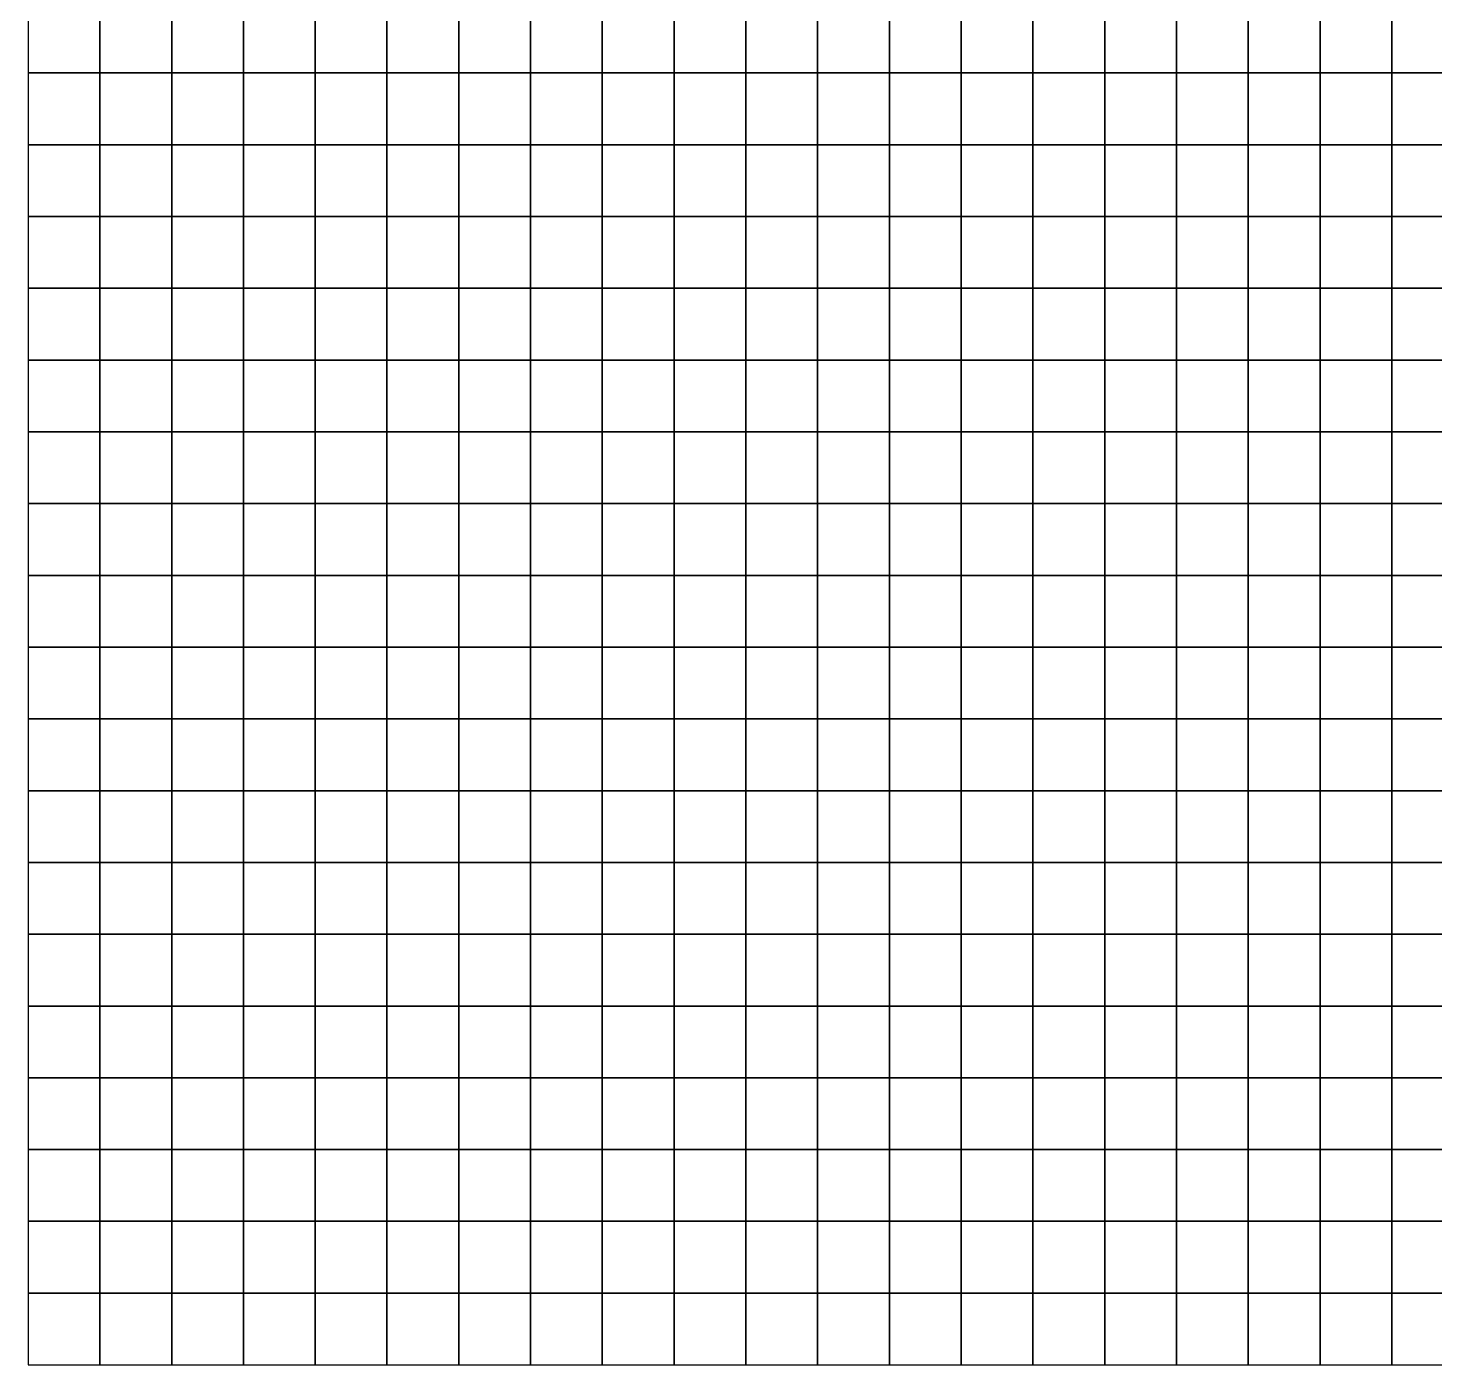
# Model space of a CAD drawing. Header units: metres. Extents: x 100 to 500, y 0 to 760.
# Drawn here: x 100 to 296, y 0 to 186.2 of the extents above; entities that cross this region are included whole.
import ezdxf

# ---------------------------------------------------------------- set-up
doc = ezdxf.new("R2010")
doc.units = ezdxf.units.M

msp = doc.modelspace()

# ---------------------------------------------------------------- linework, layer by layer
at = {"layer": 'C1'}
for points in [[(100, 180, -58.24), (110, 180, -56.11), (110, 190, -57.27), (100, 190, -59.23)], [(110, 180, -56.11), (120, 180, -53.27), (120, 190, -54.66), (110, 190, -57.27)], [(120, 180, -53.27), (130, 180, -49.7), (130, 190, -51.38), (120, 190, -54.66)], [(130, 180, -49.7), (140, 180, -46.74), (140, 190, -48.65), (130, 190, -51.38)], [(140, 180, -46.74), (150, 180, -44.39), (150, 190, -46.46), (140, 190, -48.65)], [(150, 180, -44.39), (160, 180, -42.65), (160, 190, -44.83), (150, 190, -46.46)], [(160, 180, -42.65), (170, 180, -41.52), (170, 190, -43.74), (160, 190, -44.83)], [(170, 180, -41.52), (180, 180, -41.01), (180, 190, -43.21), (170, 190, -43.74)], [(180, 180, -41.01), (190, 180, -40.18), (190, 190, -42.25), (180, 190, -43.21)], [(190, 180, -40.18), (200, 180, -39.04), (200, 190, -40.88), (190, 190, -42.25)], [(200, 180, -39.04), (210, 180, -37.61), (210, 190, -39.1), (200, 190, -40.88)], [(210, 180, -37.61), (220, 180, -35.86), (220, 190, -36.91), (210, 190, -39.1)], [(220, 180, -35.86), (230, 180, -33.81), (230, 190, -34.29), (220, 190, -36.91)], [(230, 180, -33.81), (240, 180, -32.77), (240, 190, -32.88), (230, 190, -34.29)], [(240, 180, -32.77), (250, 180, -32.73), (250, 190, -32.66), (240, 190, -32.88)], [(250, 180, -32.73), (260, 180, -33.67), (260, 190, -33.6), (250, 190, -32.66)], [(260, 180, -33.67), (270, 180, -35.6), (270, 190, -35.71), (260, 190, -33.6)], [(270, 180, -35.6), (280, 180, -38.52), (280, 190, -39.02), (270, 190, -35.71)], [(280, 180, -38.52), (290, 180, -40.63), (290, 190, -41.46), (280, 190, -39.02)], [(290, 180, -40.63), (300, 180, -41.93), (300, 190, -43.05), (290, 190, -41.46)], [(100, 170, -57.63), (110, 170, -55.28), (110, 180, -56.11), (100, 180, -58.24)], [(110, 170, -55.28), (120, 170, -52.14), (120, 180, -53.27), (110, 180, -56.11)], [(120, 170, -52.14), (130, 170, -48.2), (130, 180, -49.7), (120, 180, -53.27)], [(130, 170, -48.2), (140, 170, -44.94), (140, 180, -46.74), (130, 180, -49.7)], [(140, 170, -44.94), (150, 170, -42.37), (150, 180, -44.39), (140, 180, -46.74)], [(150, 170, -42.37), (160, 170, -40.5), (160, 180, -42.65), (150, 180, -44.39)], [(160, 170, -40.5), (170, 170, -39.32), (170, 180, -41.52), (160, 180, -42.65)], [(170, 170, -39.32), (180, 170, -38.83), (180, 180, -41.01), (170, 180, -41.52)], [(180, 170, -38.83), (190, 170, -38.15), (190, 180, -40.18), (180, 180, -41.01)], [(190, 170, -38.15), (200, 170, -37.28), (200, 180, -39.04), (190, 180, -40.18)], [(200, 170, -37.28), (210, 170, -36.23), (210, 180, -37.61), (200, 180, -39.04)], [(210, 170, -36.23), (220, 170, -34.99), (220, 180, -35.86), (210, 180, -37.61)], [(220, 170, -34.99), (230, 170, -33.56), (230, 180, -33.81), (220, 180, -35.86)], [(230, 170, -33.56), (240, 170, -32.91), (240, 180, -32.77), (230, 180, -33.81)], [(240, 170, -32.91), (250, 170, -33.03), (250, 180, -32.73), (240, 180, -32.77)], [(250, 170, -33.03), (260, 170, -33.9), (260, 180, -33.67), (250, 180, -32.73)], [(260, 170, -33.9), (270, 170, -35.54), (270, 180, -35.6), (260, 180, -33.67)], [(270, 170, -35.54), (280, 170, -37.95), (280, 180, -38.52), (270, 180, -35.6)], [(280, 170, -37.95), (290, 170, -39.65), (290, 180, -40.63), (280, 180, -38.52)], [(290, 170, -39.65), (300, 170, -40.65), (300, 180, -41.93), (290, 180, -40.63)], [(100, 160, -57.27), (110, 160, -54.66), (110, 170, -55.28), (100, 170, -57.63)], [(110, 160, -54.66), (120, 160, -51.16), (120, 170, -52.14), (110, 170, -55.28)], [(120, 160, -51.16), (130, 160, -46.79), (130, 170, -48.2), (120, 170, -52.14)], [(130, 160, -46.79), (140, 160, -43.2), (140, 170, -44.94), (130, 170, -48.2)], [(140, 160, -43.2), (150, 160, -40.41), (150, 170, -42.37), (140, 170, -44.94)], [(150, 160, -40.41), (160, 160, -38.42), (160, 170, -40.5), (150, 170, -42.37)], [(160, 160, -38.42), (170, 160, -37.23), (170, 170, -39.32), (160, 170, -40.5)], [(170, 160, -37.23), (180, 160, -36.83), (180, 170, -38.83), (170, 170, -39.32)], [(180, 160, -36.83), (190, 160, -36.34), (190, 170, -38.15), (180, 170, -38.83)], [(190, 160, -36.34), (200, 160, -35.74), (200, 170, -37.28), (190, 170, -38.15)], [(200, 160, -35.74), (210, 160, -35.04), (210, 170, -36.23), (200, 170, -37.28)], [(210, 160, -35.04), (220, 160, -34.23), (220, 170, -34.99), (210, 170, -36.23)], [(220, 160, -34.23), (230, 160, -33.31), (230, 170, -33.56), (220, 170, -34.99)], [(230, 160, -33.31), (240, 160, -32.96), (240, 170, -32.91), (230, 170, -33.56)], [(240, 160, -32.96), (250, 160, -33.16), (250, 170, -33.03), (240, 170, -32.91)], [(250, 160, -33.16), (260, 160, -33.92), (260, 170, -33.9), (250, 170, -33.03)], [(260, 160, -33.92), (270, 160, -35.22), (270, 170, -35.54), (260, 170, -33.9)], [(270, 160, -35.22), (280, 160, -37.1), (280, 170, -37.95), (270, 170, -35.54)], [(280, 160, -37.1), (290, 160, -38.4), (290, 170, -39.65), (280, 170, -37.95)], [(290, 160, -38.4), (300, 160, -39.15), (300, 170, -40.65), (290, 170, -39.65)], [(100, 150, -56.95), (110, 150, -54.07), (110, 160, -54.66), (100, 160, -57.27)], [(110, 150, -54.07), (120, 150, -50.22), (120, 160, -51.16), (110, 160, -54.66)], [(120, 150, -50.22), (130, 150, -45.41), (130, 160, -46.79), (120, 160, -51.16)], [(130, 150, -45.41), (140, 150, -41.51), (140, 160, -43.2), (130, 160, -46.79)], [(140, 150, -41.51), (150, 150, -38.53), (150, 160, -40.41), (140, 160, -43.2)], [(150, 150, -38.53), (160, 150, -36.49), (160, 160, -38.42), (150, 160, -40.41)], [(160, 150, -36.49), (170, 150, -35.38), (170, 160, -37.23), (160, 160, -38.42)], [(170, 150, -35.38), (180, 150, -35.18), (180, 160, -36.83), (170, 160, -37.23)], [(180, 150, -35.18), (190, 150, -34.9), (190, 160, -36.34), (180, 160, -36.83)], [(190, 150, -34.9), (200, 150, -34.53), (200, 160, -35.74), (190, 160, -36.34)], [(200, 150, -34.53), (210, 150, -34.07), (210, 160, -35.04), (200, 160, -35.74)], [(210, 150, -34.07), (220, 150, -33.52), (220, 160, -34.23), (210, 160, -35.04)], [(220, 150, -33.52), (230, 150, -32.9), (230, 160, -33.31), (220, 160, -34.23)], [(230, 150, -32.9), (240, 150, -32.71), (240, 160, -32.96), (230, 160, -33.31)], [(240, 150, -32.71), (250, 150, -32.94), (250, 160, -33.16), (240, 160, -32.96)], [(250, 150, -32.94), (260, 150, -33.59), (260, 160, -33.92), (250, 160, -33.16)], [(260, 150, -33.59), (270, 150, -34.68), (270, 160, -35.22), (260, 160, -33.92)], [(270, 150, -34.68), (280, 150, -36.18), (280, 160, -37.1), (270, 160, -35.22)], [(280, 150, -36.18), (290, 150, -37.22), (290, 160, -38.4), (280, 160, -37.1)], [(290, 150, -37.22), (300, 150, -37.81), (300, 160, -39.15), (290, 160, -38.4)], [(100, 140, -56.66), (110, 140, -53.55), (110, 150, -54.07), (100, 150, -56.95)], [(110, 140, -53.55), (120, 140, -49.4), (120, 150, -50.22), (110, 150, -54.07)], [(120, 140, -49.4), (130, 140, -44.21), (130, 150, -45.41), (120, 150, -50.22)], [(130, 140, -44.21), (140, 140, -40.06), (140, 150, -41.51), (130, 150, -45.41)], [(140, 140, -40.06), (150, 140, -36.98), (150, 150, -38.53), (140, 150, -41.51)], [(150, 140, -36.98), (160, 140, -34.95), (160, 150, -36.49), (150, 150, -38.53)], [(160, 140, -34.95), (170, 140, -33.99), (170, 150, -35.38), (160, 150, -36.49)], [(170, 140, -33.99), (180, 140, -34.07), (180, 150, -35.18), (170, 150, -35.38)], [(180, 140, -34.07), (190, 140, -34.02), (190, 150, -34.9), (180, 150, -35.18)], [(190, 140, -34.02), (200, 140, -33.84), (200, 150, -34.53), (190, 150, -34.9)], [(200, 140, -33.84), (210, 140, -33.53), (210, 150, -34.07), (200, 150, -34.53)], [(210, 140, -33.53), (220, 140, -33.08), (220, 150, -33.52), (210, 150, -34.07)], [(220, 140, -33.08), (230, 140, -32.51), (230, 150, -32.9), (220, 150, -33.52)], [(230, 140, -32.51), (240, 140, -32.34), (240, 150, -32.71), (230, 150, -32.9)], [(240, 140, -32.34), (250, 140, -32.56), (250, 150, -32.94), (240, 150, -32.71)], [(250, 140, -32.56), (260, 140, -33.18), (260, 150, -33.59), (250, 150, -32.94)], [(260, 140, -33.18), (270, 140, -34.2), (270, 150, -34.68), (260, 150, -33.59)], [(270, 140, -34.2), (280, 140, -35.6), (280, 150, -36.18), (270, 150, -34.68)], [(280, 140, -35.6), (290, 140, -36.56), (290, 150, -37.22), (280, 150, -36.18)], [(290, 140, -36.56), (300, 140, -37.07), (300, 150, -37.81), (290, 150, -37.22)], [(100, 130, -56.29), (110, 130, -53.03), (110, 140, -53.55), (100, 140, -56.66)], [(110, 130, -53.03), (120, 130, -48.68), (120, 140, -49.4), (110, 140, -53.55)], [(120, 130, -48.68), (130, 130, -43.25), (130, 140, -44.21), (120, 140, -49.4)], [(130, 130, -43.25), (140, 130, -38.97), (140, 140, -40.06), (130, 140, -44.21)], [(140, 130, -38.97), (150, 130, -35.85), (150, 140, -36.98), (140, 140, -40.06)], [(150, 130, -35.85), (160, 130, -33.9), (160, 140, -34.95), (150, 140, -36.98)], [(160, 130, -33.9), (170, 130, -33.12), (170, 140, -33.99), (160, 140, -34.95)], [(170, 130, -33.12), (180, 130, -33.48), (180, 140, -34.07), (170, 140, -33.99)], [(180, 130, -33.48), (190, 130, -33.63), (190, 140, -34.02), (180, 140, -34.07)], [(190, 130, -33.63), (200, 130, -33.57), (200, 140, -33.84), (190, 140, -34.02)], [(200, 130, -33.57), (210, 130, -33.29), (210, 140, -33.53), (200, 140, -33.84)], [(210, 130, -33.29), (220, 130, -32.8), (220, 140, -33.08), (210, 140, -33.53)], [(220, 130, -32.8), (230, 130, -32.1), (230, 140, -32.51), (220, 140, -33.08)], [(230, 130, -32.1), (240, 130, -31.85), (240, 140, -32.34), (230, 140, -32.51)], [(240, 130, -31.85), (250, 130, -32.04), (250, 140, -32.56), (240, 140, -32.34)], [(250, 130, -32.04), (260, 130, -32.69), (260, 140, -33.18), (250, 140, -32.56)], [(260, 130, -32.69), (270, 130, -33.79), (270, 140, -34.2), (260, 140, -33.18)], [(270, 130, -33.79), (280, 130, -35.32), (280, 140, -35.6), (270, 140, -34.2)], [(280, 130, -35.32), (290, 130, -36.34), (290, 140, -36.56), (280, 140, -35.6)], [(290, 130, -36.34), (300, 130, -36.83), (300, 140, -37.07), (290, 140, -36.56)], [(100, 120, -55.6), (110, 120, -52.31), (110, 130, -53.03), (100, 130, -56.29)], [(110, 120, -52.31), (120, 120, -47.92), (120, 130, -48.68), (110, 130, -53.03)], [(120, 120, -47.92), (130, 120, -42.43), (130, 130, -43.25), (120, 130, -48.68)], [(130, 120, -42.43), (140, 120, -38.17), (140, 130, -38.97), (130, 130, -43.25)], [(140, 120, -38.17), (150, 120, -35.12), (150, 130, -35.85), (140, 130, -38.97)], [(150, 120, -35.12), (160, 120, -33.29), (160, 130, -33.9), (150, 130, -35.85)], [(160, 120, -33.29), (170, 120, -32.69), (170, 130, -33.12), (160, 130, -33.9)], [(170, 120, -32.69), (180, 120, -33.29), (180, 130, -33.48), (170, 130, -33.12)], [(180, 120, -33.29), (190, 120, -33.57), (190, 130, -33.63), (180, 130, -33.48)], [(190, 120, -33.57), (200, 120, -33.53), (200, 130, -33.57), (190, 130, -33.63)], [(200, 120, -33.53), (210, 120, -33.17), (210, 130, -33.29), (200, 130, -33.57)], [(210, 120, -33.17), (220, 120, -32.49), (220, 130, -32.8), (210, 130, -33.29)], [(220, 120, -32.49), (230, 120, -31.5), (230, 130, -32.1), (220, 130, -32.8)], [(230, 120, -31.5), (240, 120, -31.09), (240, 130, -31.85), (230, 130, -32.1)], [(240, 120, -31.09), (250, 120, -31.26), (250, 130, -32.04), (240, 130, -31.85)], [(250, 120, -31.26), (260, 120, -32.01), (260, 130, -32.69), (250, 130, -32.04)], [(260, 120, -32.01), (270, 120, -33.34), (270, 130, -33.79), (260, 130, -32.69)], [(270, 120, -33.34), (280, 120, -35.24), (280, 130, -35.32), (270, 130, -33.79)], [(280, 120, -35.24), (290, 120, -36.45), (290, 130, -36.34), (280, 130, -35.32)], [(290, 120, -36.45), (300, 120, -36.98), (300, 130, -36.83), (290, 130, -36.34)], [(100, 110, -54.9), (110, 110, -51.65), (110, 120, -52.31), (100, 120, -55.6)], [(110, 110, -51.65), (120, 110, -47.3), (120, 120, -47.92), (110, 120, -52.31)], [(120, 110, -47.3), (130, 110, -41.87), (130, 120, -42.43), (120, 120, -47.92)], [(130, 110, -41.87), (140, 110, -37.66), (140, 120, -38.17), (130, 120, -42.43)], [(140, 110, -37.66), (150, 110, -34.68), (150, 120, -35.12), (140, 120, -38.17)], [(150, 110, -34.68), (160, 110, -32.92), (160, 120, -33.29), (150, 120, -35.12)], [(160, 110, -32.92), (170, 110, -32.39), (170, 120, -32.69), (160, 120, -33.29)], [(170, 110, -32.39), (180, 110, -33.08), (180, 120, -33.29), (170, 120, -32.69)], [(180, 110, -33.08), (190, 110, -33.37), (190, 120, -33.57), (180, 120, -33.29)], [(190, 110, -33.37), (200, 110, -33.27), (200, 120, -33.53), (190, 120, -33.57)], [(200, 110, -33.27), (210, 110, -32.79), (210, 120, -33.17), (200, 120, -33.53)], [(210, 110, -32.79), (220, 110, -31.91), (220, 120, -32.49), (210, 120, -33.17)], [(220, 110, -31.91), (230, 110, -30.65), (230, 120, -31.5), (220, 120, -32.49)], [(230, 110, -30.65), (240, 110, -30.12), (240, 120, -31.09), (230, 120, -31.5)], [(240, 110, -30.12), (250, 110, -30.31), (250, 120, -31.26), (240, 120, -31.09)], [(250, 110, -30.31), (260, 110, -31.23), (260, 120, -32.01), (250, 120, -31.26)], [(260, 110, -31.23), (270, 110, -32.88), (270, 120, -33.34), (260, 120, -32.01)], [(270, 110, -32.88), (280, 110, -35.25), (280, 120, -35.24), (270, 120, -33.34)], [(280, 110, -35.25), (290, 110, -36.73), (290, 120, -36.45), (280, 120, -35.24)], [(290, 110, -36.73), (300, 110, -37.3), (300, 120, -36.98), (290, 120, -36.45)], [(100, 100, -54.09), (110, 100, -50.91), (110, 110, -51.65), (100, 110, -54.9)], [(110, 100, -50.91), (120, 100, -46.67), (120, 110, -47.3), (110, 110, -51.65)], [(120, 100, -46.67), (130, 100, -41.36), (130, 110, -41.87), (120, 110, -47.3)], [(130, 100, -41.36), (140, 100, -37.25), (140, 110, -37.66), (130, 110, -41.87)], [(140, 100, -37.25), (150, 100, -34.31), (150, 110, -34.68), (140, 110, -37.66)], [(150, 100, -34.31), (160, 100, -32.56), (160, 110, -32.92), (150, 110, -34.68)], [(160, 100, -32.56), (170, 100, -31.98), (170, 110, -32.39), (160, 110, -32.92)], [(170, 100, -31.98), (180, 100, -32.59), (180, 110, -33.08), (170, 110, -32.39)], [(180, 100, -32.59), (190, 100, -32.79), (190, 110, -33.37), (180, 110, -33.08)], [(190, 100, -32.79), (200, 100, -32.58), (200, 110, -33.27), (190, 110, -33.37)], [(200, 100, -32.58), (210, 100, -31.98), (210, 110, -32.79), (200, 110, -33.27)], [(210, 100, -31.98), (220, 100, -30.97), (220, 110, -31.91), (210, 110, -32.79)], [(220, 100, -30.97), (230, 100, -29.56), (230, 110, -30.65), (220, 110, -31.91)], [(230, 100, -29.56), (240, 100, -28.99), (240, 110, -30.12), (230, 110, -30.65)], [(240, 100, -28.99), (250, 100, -29.16), (250, 110, -30.31), (240, 110, -30.12)], [(250, 100, -29.16), (260, 100, -30.03), (260, 110, -31.23), (250, 110, -30.31)], [(260, 100, -30.03), (270, 100, -31.58), (270, 110, -32.88), (260, 110, -31.23)], [(270, 100, -31.58), (280, 100, -33.83), (280, 110, -35.25), (270, 110, -32.88)], [(280, 100, -33.83), (290, 100, -35.12), (290, 110, -36.73), (280, 110, -35.25)], [(290, 100, -35.12), (300, 100, -35.54), (300, 110, -37.3), (290, 110, -36.73)], [(100, 90, -48.61), (110, 90, -46.66), (110, 100, -50.91), (100, 100, -54.09)], [(110, 90, -46.66), (120, 90, -43.67), (120, 100, -46.67), (110, 100, -50.91)], [(120, 90, -43.67), (130, 90, -39.65), (130, 100, -41.36), (120, 100, -46.67)], [(130, 90, -39.65), (140, 90, -36.53), (140, 100, -37.25), (130, 100, -41.36)], [(140, 90, -36.53), (150, 90, -33.62), (150, 100, -34.31), (140, 100, -37.25)], [(150, 90, -33.62), (160, 90, -31.83), (160, 100, -32.56), (150, 100, -34.31)], [(160, 90, -31.83), (170, 90, -31.15), (170, 100, -31.98), (160, 100, -32.56)], [(170, 90, -31.15), (180, 90, -31.6), (180, 100, -32.59), (170, 100, -31.98)], [(180, 90, -31.6), (190, 90, -31.66), (190, 100, -32.79), (180, 100, -32.59)], [(190, 90, -31.66), (200, 90, -31.35), (200, 100, -32.58), (190, 100, -32.79)], [(200, 90, -31.35), (210, 90, -30.66), (210, 100, -31.98), (200, 100, -32.58)], [(210, 90, -30.66), (220, 90, -29.62), (220, 100, -30.97), (210, 100, -31.98)], [(220, 90, -29.62), (230, 90, -28.25), (230, 100, -29.56), (220, 100, -30.97)], [(230, 90, -28.25), (240, 90, -27.66), (240, 100, -28.99), (230, 100, -29.56)], [(240, 90, -27.66), (250, 90, -27.74), (250, 100, -29.16), (240, 100, -28.99)], [(250, 90, -27.74), (260, 90, -28.45), (260, 100, -30.03), (250, 100, -29.16)], [(260, 90, -28.45), (270, 90, -29.77), (270, 100, -31.58), (260, 100, -30.03)], [(270, 90, -29.77), (280, 90, -31.65), (280, 100, -33.83), (270, 100, -31.58)], [(280, 90, -31.65), (290, 90, -32.71), (290, 100, -35.12), (280, 100, -33.83)], [(290, 90, -32.71), (300, 90, -33.02), (300, 100, -35.54), (290, 100, -35.12)], [(100, 80, -42.44), (110, 80, -41.22), (110, 90, -46.66), (100, 90, -48.61)], [(110, 80, -41.22), (120, 80, -39.42), (120, 90, -43.67), (110, 90, -46.66)], [(120, 80, -39.42), (130, 80, -36.6), (130, 90, -39.65), (120, 90, -43.67)], [(130, 80, -36.6), (140, 80, -34.39), (140, 90, -36.53), (130, 90, -39.65)], [(140, 80, -34.39), (150, 80, -32.11), (150, 90, -33.62), (140, 90, -36.53)], [(150, 80, -32.11), (160, 80, -30.67), (160, 90, -31.83), (150, 90, -33.62)], [(160, 80, -30.67), (170, 80, -29.86), (170, 90, -31.15), (160, 90, -31.83)], [(170, 80, -29.86), (180, 80, -30.13), (180, 90, -31.6), (170, 90, -31.15)], [(180, 80, -30.13), (190, 80, -30.05), (190, 90, -31.66), (180, 90, -31.6)], [(190, 80, -30.05), (200, 80, -29.66), (200, 90, -31.35), (190, 90, -31.66)], [(200, 80, -29.66), (210, 80, -28.99), (210, 90, -30.66), (200, 90, -31.35)], [(210, 80, -28.99), (220, 80, -28.07), (220, 90, -29.62), (210, 90, -30.66)], [(220, 80, -28.07), (230, 80, -26.92), (230, 90, -28.25), (220, 90, -29.62)], [(230, 80, -26.92), (240, 80, -26.44), (240, 90, -27.66), (230, 90, -28.25)], [(240, 80, -26.44), (250, 80, -26.53), (250, 90, -27.74), (240, 90, -27.66)], [(250, 80, -26.53), (260, 80, -27.07), (260, 90, -28.45), (250, 90, -27.74)], [(260, 80, -27.07), (270, 80, -28.06), (270, 90, -29.77), (260, 90, -28.45)], [(270, 80, -28.06), (280, 80, -29.46), (280, 90, -31.65), (270, 90, -29.77)], [(280, 80, -29.46), (290, 80, -30.58), (290, 90, -32.71), (280, 90, -31.65)], [(290, 80, -30.58), (300, 80, -31.3), (300, 90, -33.02), (290, 90, -32.71)], [(100, 70, -36.31), (110, 70, -35.78), (110, 80, -41.22), (100, 80, -42.44)], [(110, 70, -35.78), (120, 70, -34.9), (120, 80, -39.42), (110, 80, -41.22)], [(120, 70, -34.9), (130, 70, -33.17), (130, 80, -36.6), (120, 80, -39.42)], [(130, 70, -33.17), (140, 70, -31.78), (140, 80, -34.39), (130, 80, -36.6)], [(140, 70, -31.78), (150, 70, -30.07), (150, 80, -32.11), (140, 80, -34.39)], [(150, 70, -30.07), (160, 70, -28.94), (160, 80, -30.67), (150, 80, -32.11)], [(160, 70, -28.94), (170, 70, -28.19), (170, 80, -29.86), (160, 80, -30.67)], [(170, 70, -28.19), (180, 70, -28.32), (180, 80, -30.13), (170, 80, -29.86)], [(180, 70, -28.32), (190, 70, -28.41), (190, 80, -30.05), (180, 80, -30.13)], [(190, 70, -28.41), (200, 70, -28.29), (200, 80, -29.66), (190, 80, -30.05)], [(200, 70, -28.29), (210, 70, -28.02), (210, 80, -28.99), (200, 80, -29.66)], [(210, 70, -28.02), (220, 70, -27.61), (220, 80, -28.07), (210, 80, -28.99)], [(220, 70, -27.61), (230, 70, -27.09), (230, 80, -26.92), (220, 80, -28.07)], [(230, 70, -27.09), (240, 70, -26.87), (240, 80, -26.44), (230, 80, -26.92)], [(240, 70, -26.87), (250, 70, -27.03), (250, 80, -26.53), (240, 80, -26.44)], [(250, 70, -27.03), (260, 70, -27.48), (260, 80, -27.07), (250, 80, -26.53)], [(260, 70, -27.48), (270, 70, -28.17), (270, 80, -28.06), (260, 80, -27.07)], [(270, 70, -28.17), (280, 70, -29.1), (280, 80, -29.46), (270, 80, -28.06)], [(280, 70, -29.1), (290, 70, -29.97), (290, 80, -30.58), (280, 80, -29.46)], [(290, 70, -29.97), (300, 70, -30.69), (300, 80, -31.3), (290, 80, -30.58)], [(100, 60, -30.04), (110, 60, -30.19), (110, 70, -35.78), (100, 70, -36.31)], [(110, 60, -30.19), (120, 60, -30.23), (120, 70, -34.9), (110, 70, -35.78)], [(120, 60, -30.23), (130, 60, -29.63), (130, 70, -33.17), (120, 70, -34.9)], [(130, 60, -29.63), (140, 60, -29.17), (140, 70, -31.78), (130, 70, -33.17)], [(140, 60, -29.17), (150, 60, -28.16), (150, 70, -30.07), (140, 70, -31.78)], [(150, 60, -28.16), (160, 60, -27.53), (160, 70, -28.94), (150, 70, -30.07)], [(160, 60, -27.53), (170, 60, -27.05), (170, 70, -28.19), (160, 70, -28.94)], [(170, 60, -27.05), (180, 60, -27.25), (180, 70, -28.32), (170, 70, -28.19)], [(180, 60, -27.25), (190, 60, -27.47), (190, 70, -28.41), (180, 70, -28.32)], [(190, 60, -27.47), (200, 60, -27.56), (200, 70, -28.29), (190, 70, -28.41)], [(200, 60, -27.56), (210, 60, -27.56), (210, 70, -28.02), (200, 70, -28.29)], [(210, 60, -27.56), (220, 60, -27.49), (220, 70, -27.61), (210, 70, -28.02)], [(220, 60, -27.49), (230, 60, -27.39), (230, 70, -27.09), (220, 70, -27.61)], [(230, 60, -27.39), (240, 60, -27.41), (240, 70, -26.87), (230, 70, -27.09)], [(240, 60, -27.41), (250, 60, -27.61), (250, 70, -27.03), (240, 70, -26.87)], [(250, 60, -27.61), (260, 60, -27.91), (260, 70, -27.48), (250, 70, -27.03)], [(260, 60, -27.91), (270, 60, -28.28), (270, 70, -28.17), (260, 70, -27.48)], [(270, 60, -28.28), (280, 60, -28.68), (280, 70, -29.1), (270, 70, -28.17)], [(280, 60, -28.68), (290, 60, -29.29), (290, 70, -29.97), (280, 70, -29.1)], [(290, 60, -29.29), (300, 60, -30), (300, 70, -30.69), (290, 70, -29.97)], [(100, 50, -23.84), (110, 50, -24.67), (110, 60, -30.19), (100, 60, -30.04)], [(110, 50, -24.67), (120, 50, -25.6), (120, 60, -30.23), (110, 60, -30.19)], [(120, 50, -25.6), (130, 50, -26.12), (130, 60, -29.63), (120, 60, -30.23)], [(130, 50, -26.12), (140, 50, -26.58), (140, 60, -29.17), (130, 60, -29.63)], [(140, 50, -26.58), (150, 50, -26.29), (150, 60, -28.16), (140, 60, -29.17)], [(150, 50, -26.29), (160, 50, -26.17), (160, 60, -27.53), (150, 60, -28.16)], [(160, 50, -26.17), (170, 50, -26.01), (170, 60, -27.05), (160, 60, -27.53)], [(170, 50, -26.01), (180, 50, -26.31), (180, 60, -27.25), (170, 60, -27.05)], [(180, 50, -26.31), (190, 50, -26.7), (190, 60, -27.47), (180, 60, -27.25)], [(190, 50, -26.7), (200, 50, -27.01), (200, 60, -27.56), (190, 60, -27.47)], [(200, 50, -27.01), (210, 50, -27.29), (210, 60, -27.56), (200, 60, -27.56)], [(210, 50, -27.29), (220, 50, -27.55), (220, 60, -27.49), (210, 60, -27.56)], [(220, 50, -27.55), (230, 50, -27.84), (230, 60, -27.39), (220, 60, -27.49)], [(230, 50, -27.84), (240, 50, -28.07), (240, 60, -27.41), (230, 60, -27.39)], [(240, 50, -28.07), (250, 50, -28.39), (250, 60, -27.61), (240, 60, -27.41)], [(250, 50, -28.39), (260, 50, -28.76), (260, 60, -27.91), (250, 60, -27.61)], [(260, 50, -28.76), (270, 50, -29.17), (270, 60, -28.28), (260, 60, -27.91)], [(270, 50, -29.17), (280, 50, -29.57), (280, 60, -28.68), (270, 60, -28.28)], [(280, 50, -29.57), (290, 50, -30.32), (290, 60, -29.29), (280, 60, -28.68)], [(290, 50, -30.32), (300, 50, -31.23), (300, 60, -30), (290, 60, -29.29)], [(100, 40, -22.12), (110, 40, -22.5), (110, 50, -24.67), (100, 50, -23.84)], [(110, 40, -22.5), (120, 40, -23.2), (120, 50, -25.6), (110, 50, -24.67)], [(120, 40, -23.2), (130, 40, -23.72), (130, 50, -26.12), (120, 50, -25.6)], [(130, 40, -23.72), (140, 40, -24.2), (140, 50, -26.58), (130, 50, -26.12)], [(140, 40, -24.2), (150, 40, -24.64), (150, 50, -26.29), (140, 50, -26.58)], [(150, 40, -24.64), (160, 40, -25.03), (160, 50, -26.17), (150, 50, -26.29)], [(160, 40, -25.03), (170, 40, -25.17), (170, 50, -26.01), (160, 50, -26.17)], [(170, 40, -25.17), (180, 40, -25.57), (180, 50, -26.31), (170, 50, -26.01)], [(180, 40, -25.57), (190, 40, -26.12), (190, 50, -26.7), (180, 50, -26.31)], [(190, 40, -26.12), (200, 40, -26.64), (200, 50, -27.01), (190, 50, -26.7)], [(200, 40, -26.64), (210, 40, -27.2), (210, 50, -27.29), (200, 50, -27.01)], [(210, 40, -27.2), (220, 40, -27.77), (220, 50, -27.55), (210, 50, -27.29)], [(220, 40, -27.77), (230, 40, -28.38), (230, 50, -27.84), (220, 50, -27.55)], [(230, 40, -28.38), (240, 40, -28.86), (240, 50, -28.07), (230, 50, -27.84)], [(240, 40, -28.86), (250, 40, -29.37), (250, 50, -28.39), (240, 50, -28.07)], [(250, 40, -29.37), (260, 40, -29.88), (260, 50, -28.76), (250, 50, -28.39)], [(260, 40, -29.88), (270, 40, -30.39), (270, 50, -29.17), (260, 50, -28.76)], [(270, 40, -30.39), (280, 40, -30.89), (280, 50, -29.57), (270, 50, -29.17)], [(280, 40, -30.89), (290, 40, -31.74), (290, 50, -30.32), (280, 50, -29.57)], [(290, 40, -31.74), (300, 40, -32.76), (300, 50, -31.23), (290, 50, -30.32)], [(100, 30, -21.08), (110, 30, -21.46), (110, 40, -22.5), (100, 40, -22.12)], [(110, 30, -21.46), (120, 30, -21.96), (120, 40, -23.2), (110, 40, -22.5)], [(120, 30, -21.96), (130, 30, -22.52), (130, 40, -23.72), (120, 40, -23.2)], [(130, 30, -22.52), (140, 30, -23.05), (140, 40, -24.2), (130, 40, -23.72)], [(140, 30, -23.05), (150, 30, -23.56), (150, 40, -24.64), (140, 40, -24.2)], [(150, 30, -23.56), (160, 30, -24.05), (160, 40, -25.03), (150, 40, -24.64)], [(160, 30, -24.05), (170, 30, -24.52), (170, 40, -25.17), (160, 40, -25.03)], [(170, 30, -24.52), (180, 30, -25.03), (180, 40, -25.57), (170, 40, -25.17)], [(180, 30, -25.03), (190, 30, -25.75), (190, 40, -26.12), (180, 40, -25.57)], [(190, 30, -25.75), (200, 30, -26.48), (200, 40, -26.64), (190, 40, -26.12)], [(200, 30, -26.48), (210, 30, -27.24), (210, 40, -27.2), (200, 40, -26.64)], [(210, 30, -27.24), (220, 30, -28.02), (220, 40, -27.77), (210, 40, -27.2)], [(220, 30, -28.02), (230, 30, -28.82), (230, 40, -28.38), (220, 40, -27.77)], [(230, 30, -28.82), (240, 30, -29.45), (240, 40, -28.86), (230, 40, -28.38)], [(240, 30, -29.45), (250, 30, -30.07), (250, 40, -29.37), (240, 40, -28.86)], [(250, 30, -30.07), (260, 30, -30.7), (260, 40, -29.88), (250, 40, -29.37)], [(260, 30, -30.7), (270, 30, -31.32), (270, 40, -30.39), (260, 40, -29.88)], [(270, 30, -31.32), (280, 30, -31.95), (280, 40, -30.89), (270, 40, -30.39)], [(280, 30, -31.95), (290, 30, -32.57), (290, 40, -31.74), (280, 40, -30.89)], [(290, 30, -32.57), (300, 30, -33.19), (300, 40, -32.76), (290, 40, -31.74)], [(100, 20, -20.04), (110, 20, -20.42), (110, 30, -21.46), (100, 30, -21.08)], [(110, 20, -20.42), (120, 20, -20.92), (120, 30, -21.96), (110, 30, -21.46)], [(120, 20, -20.92), (130, 20, -21.54), (130, 30, -22.52), (120, 30, -21.96)], [(130, 20, -21.54), (140, 20, -22.17), (140, 30, -23.05), (130, 30, -22.52)], [(140, 20, -22.17), (150, 20, -22.79), (150, 30, -23.56), (140, 30, -23.05)], [(150, 20, -22.79), (160, 20, -23.42), (160, 30, -24.05), (150, 30, -23.56)], [(160, 20, -23.42), (170, 20, -24.04), (170, 30, -24.52), (160, 30, -24.05)], [(170, 20, -24.04), (180, 20, -24.66), (180, 30, -25.03), (170, 30, -24.52)], [(180, 20, -24.66), (190, 20, -25.29), (190, 30, -25.75), (180, 30, -25.03)], [(190, 20, -25.29), (200, 20, -25.91), (200, 30, -26.48), (190, 30, -25.75)], [(200, 20, -25.91), (210, 20, -26.54), (210, 30, -27.24), (200, 30, -26.48)], [(210, 20, -26.54), (220, 20, -27.16), (220, 30, -28.02), (210, 30, -27.24)], [(220, 20, -27.16), (230, 20, -27.79), (230, 30, -28.82), (220, 30, -28.02)], [(230, 20, -27.79), (240, 20, -28.41), (240, 30, -29.45), (230, 30, -28.82)], [(240, 20, -28.41), (250, 20, -29.03), (250, 30, -30.07), (240, 30, -29.45)], [(250, 20, -29.03), (260, 20, -29.66), (260, 30, -30.7), (250, 30, -30.07)], [(260, 20, -29.66), (270, 20, -30.28), (270, 30, -31.32), (260, 30, -30.7)], [(270, 20, -30.28), (280, 20, -30.91), (280, 30, -31.95), (270, 30, -31.32)], [(280, 20, -30.91), (290, 20, -31.53), (290, 30, -32.57), (280, 30, -31.95)], [(290, 20, -31.53), (300, 20, -32.16), (300, 30, -33.19), (290, 30, -32.57)], [(100, 10, -19.21), (110, 10, -19.59), (110, 20, -20.42), (100, 20, -20.04)], [(110, 10, -19.59), (120, 10, -20.09), (120, 20, -20.92), (110, 20, -20.42)], [(120, 10, -20.09), (130, 10, -20.71), (130, 20, -21.54), (120, 20, -20.92)], [(130, 10, -20.71), (140, 10, -21.34), (140, 20, -22.17), (130, 20, -21.54)], [(140, 10, -21.34), (150, 10, -21.96), (150, 20, -22.79), (140, 20, -22.17)], [(150, 10, -21.96), (160, 10, -22.59), (160, 20, -23.42), (150, 20, -22.79)], [(160, 10, -22.59), (170, 10, -23.21), (170, 20, -24.04), (160, 20, -23.42)], [(170, 10, -23.21), (180, 10, -23.83), (180, 20, -24.66), (170, 20, -24.04)], [(180, 10, -23.83), (190, 10, -24.46), (190, 20, -25.29), (180, 20, -24.66)], [(190, 10, -24.46), (200, 10, -25.08), (200, 20, -25.91), (190, 20, -25.29)], [(200, 10, -25.08), (210, 10, -25.71), (210, 20, -26.54), (200, 20, -25.91)], [(210, 10, -25.71), (220, 10, -26.33), (220, 20, -27.16), (210, 20, -26.54)], [(220, 10, -26.33), (230, 10, -26.96), (230, 20, -27.79), (220, 20, -27.16)], [(230, 10, -26.96), (240, 10, -27.58), (240, 20, -28.41), (230, 20, -27.79)], [(240, 10, -27.58), (250, 10, -28.2), (250, 20, -29.03), (240, 20, -28.41)], [(250, 10, -28.2), (260, 10, -28.83), (260, 20, -29.66), (250, 20, -29.03)], [(260, 10, -28.83), (270, 10, -29.45), (270, 20, -30.28), (260, 20, -29.66)], [(270, 10, -29.45), (280, 10, -30.08), (280, 20, -30.91), (270, 20, -30.28)], [(280, 10, -30.08), (290, 10, -30.7), (290, 20, -31.53), (280, 20, -30.91)], [(290, 10, -30.7), (300, 10, -31.33), (300, 20, -32.16), (290, 20, -31.53)], [(100, 0, -18.59), (110, 0, -18.97), (110, 10, -19.59), (100, 10, -19.21)], [(110, 0, -18.97), (120, 0, -19.46), (120, 10, -20.09), (110, 10, -19.59)], [(120, 0, -19.46), (130, 0, -20.09), (130, 10, -20.71), (120, 10, -20.09)], [(130, 0, -20.09), (140, 0, -20.71), (140, 10, -21.34), (130, 10, -20.71)], [(140, 0, -20.71), (150, 0, -21.34), (150, 10, -21.96), (140, 10, -21.34)], [(150, 0, -21.34), (160, 0, -21.96), (160, 10, -22.59), (150, 10, -21.96)], [(160, 0, -21.96), (170, 0, -22.59), (170, 10, -23.21), (160, 10, -22.59)], [(170, 0, -22.59), (180, 0, -23.21), (180, 10, -23.83), (170, 10, -23.21)], [(180, 0, -23.21), (190, 0, -23.84), (190, 10, -24.46), (180, 10, -23.83)], [(190, 0, -23.84), (200, 0, -24.46), (200, 10, -25.08), (190, 10, -24.46)], [(200, 0, -24.46), (210, 0, -25.08), (210, 10, -25.71), (200, 10, -25.08)], [(210, 0, -25.08), (220, 0, -25.71), (220, 10, -26.33), (210, 10, -25.71)], [(220, 0, -25.71), (230, 0, -26.33), (230, 10, -26.96), (220, 10, -26.33)], [(230, 0, -26.33), (240, 0, -26.96), (240, 10, -27.58), (230, 10, -26.96)], [(240, 0, -26.96), (250, 0, -27.58), (250, 10, -28.2), (240, 10, -27.58)], [(250, 0, -27.58), (260, 0, -28.21), (260, 10, -28.83), (250, 10, -28.2)], [(260, 0, -28.21), (270, 0, -28.83), (270, 10, -29.45), (260, 10, -28.83)], [(270, 0, -28.83), (280, 0, -29.45), (280, 10, -30.08), (270, 10, -29.45)], [(280, 0, -29.45), (290, 0, -30.08), (290, 10, -30.7), (280, 10, -30.08)], [(290, 0, -30.08), (300, 0, -30.7), (300, 10, -31.33), (290, 10, -30.7)]]:
    msp.add_3dface(points, dxfattribs=at)

doc.saveas('drawing.dxf')
